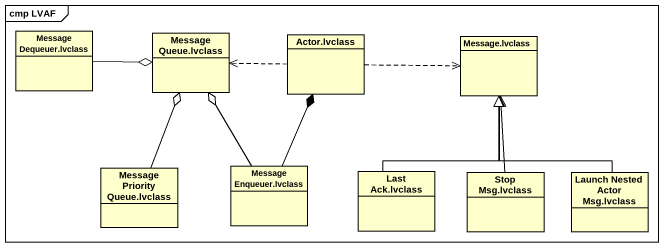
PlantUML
@startuml
mainframe cmp LVAF
hide circle
hide empty members
class "Message Dequeuer.lvclass" as Message_Dequeuer_lvclass
class "Message Queue.lvclass" as Message_Queue_lvclass
class "Actor.lvclass" as Actor_lvclass
class "Message.lvclass" as Message_lvclass
class "Message Priority Queue.lvclass" as Message_Priority_Queue
class "Message Enqueuer.lvclass" as Message_Enqueuer_lvclass
class "Last Ack.lvclass" as Last_Ack_lvclass
class "Stop Msg.lvclass" as Stop_Msg_lvclass
class "Launch Nested Actor Msg.lvclass" as Launch_Nested_Actor_Msg
Message_Dequeuer_lvclass -right-o Message_Queue_lvclass
Actor_lvclass .left.> Message_Queue_lvclass
Actor_lvclass .right.> Message_lvclass
Message_Priority_Queue -up-o Message_Queue_lvclass
Message_Enqueuer_lvclass -up-o Message_Queue_lvclass
Message_Enqueuer_lvclass -up-* Actor_lvclass
Last_Ack_lvclass -up-|> Message_lvclass
Stop_Msg_lvclass -up-|> Message_lvclass
Launch_Nested_Actor_Msg -up-|> Message_lvclass
@enduml
